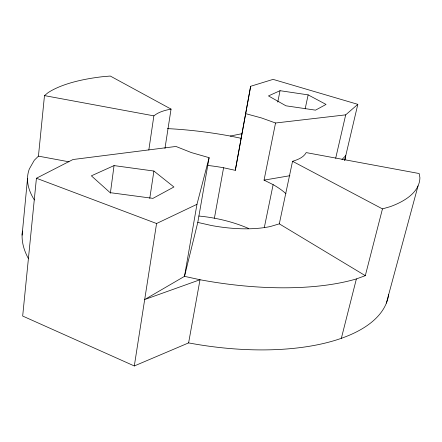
<?xml version="1.0" encoding="UTF-8"?>
<svg xmlns="http://www.w3.org/2000/svg" width="442" height="442" viewBox="0 0 442 442"><rect width="100%" height="100%" fill="white"/><g stroke="black" fill="none" stroke-linecap="round" stroke-linejoin="round"><path stroke-width="0.66" d="M22.1 235.144L27.526 178.557M34.354 199.939A190.607 73.394 10.3 0 1 29.338 168.96L34.288 160.258L38.443 156.137L44.482 95.61L48.123 92.621A195.955 63.223 10.3 0 1 101.931 76.775L110.273 76.041L171.054 109.097L164.954 148.49M197.789 222.42L211.425 225.508A77.748 29.492 10.3 0 0 270.51 226.481L279.3 223.851L292.554 161.297C297.693 159.717 303.477 157.579 306.201 152.606L419.176 173.535L419.9 177.634A195.955 63.223 10.3 0 1 390.319 206.629L382.463 208.9L365.302 275.664L356.379 278.935A190.607 73.394 10.3 0 1 200.011 279.736L144.683 299.543L184.496 276.344L197.789 222.42L209.11 157.678L191.314 152.562L175.949 146.457L72.98 159.523L36.426 178.242L22.675 316.047L134.307 365.959L188.607 342.898A185.872 81.853 10.3 0 0 388.667 294.505M110.362 193.237L114.053 165.595L153.899 171.043L173.927 186.983L152.949 198.364L110.13 192.657L91.367 175.833L114.053 165.595M148.821 149.987L153.871 115.859C158.706 111.865 165.015 110.29 171.054 109.097M149.766 198.342L153.899 171.043M134.307 365.959L156.567 223.519L196.961 204.315L209.11 157.678M196.961 204.315L184.496 276.344L200.011 279.736L188.607 342.898M207.69 165.463A77.748 29.492 10.3 0 1 223.586 167.767L235.299 170.347L250.647 86.284L273.095 79.383L357.816 104.34L344.672 160.297M235.299 170.347L250.647 86.284M214.398 218.21L223.586 167.767M277.764 102.085L280.046 90.693L308.135 94.87L326.052 104.434L315.516 110.152L285.98 105.815L268.465 95.92L280.046 90.693M285.963 193.729A77.748 29.492 10.3 0 0 273.128 184.645L264.051 180.126L275.537 123.003L345.694 114.854L357.816 104.34M264.277 227.718L273.128 184.645M305.162 108.87L308.135 94.87M344.749 160.347L345.766 155.639L341.953 159.534M335.677 158.269L345.694 114.854M341.346 338.312L356.379 278.935M386.363 303.135L418.044 185.883M167.419 128.611A190.607 73.394 10.3 0 1 230.26 136.048L241.713 133.749M264.051 180.126L289.875 175.712M44.482 95.61L153.871 115.859M38.443 156.137L68.985 161.811M230.26 136.048L240.918 138.252M245.918 113.721L261.443 117.931L275.537 123.003M36.426 178.242L156.567 223.519M292.554 161.297L382.463 208.9M279.3 223.851L365.302 275.664M28.487 258.73A185.872 81.853 10.3 0 1 22.437 231.028M198.85 216.039A75.869 32.94 10.3 0 1 248.531 228.453"/></g></svg>
